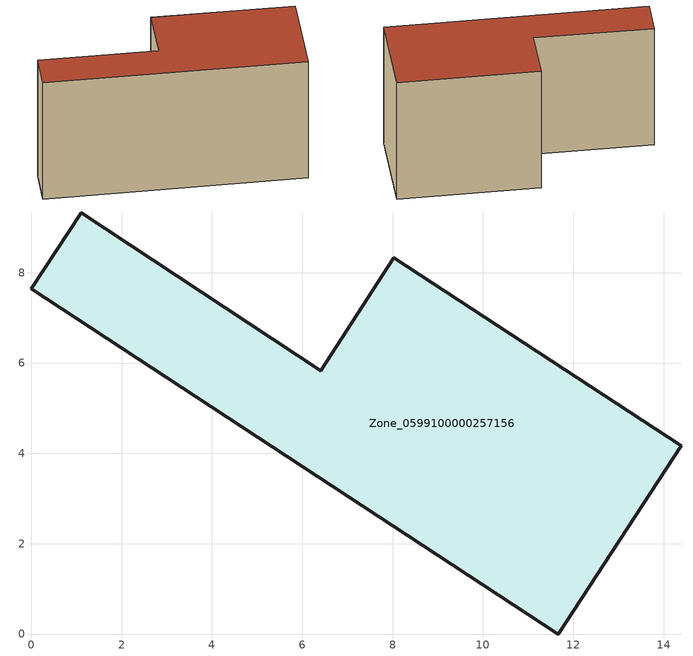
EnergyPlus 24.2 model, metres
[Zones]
Zone_0599100000257156
 floor ground (C_G): 11.66,0 0,7.64 1.11,9.32 6.41,5.83 8.03,8.33 14.39,4.16 z0
 wall outside (C_F): 11.66,0 14.39,4.16 8.03,8.33 6.41,5.83 1.11,9.32 0,7.64 11.66,0 z0:7.48
 roof outside (C_R): 0,7.64 11.66,0 14.39,4.16 8.03,8.33 6.41,5.83 1.11,9.32 z7.48
[BUILDING]
Pand.0599100000257156: North Axis=0; Terrain=City; Loads Convergence Tolerance Value=0.04; Temperature Convergence Tolerance Value=0.4; Solar Distribution=FullExterior; Maximum Number of Warmup Days=25; Minimum Number of Warmup Days=1
[Site:Location]
Rotterdam.The.Hague.AP_ZH_NLD Design_Conditions: Latitude=51.96; Longitude=4.45; Time Zone=1; Elevation=-4.5
[SITE:GROUNDTEMPERATURE:BUILDINGSURFACE]
18, 18, 18, 18, 18, 18, 18, 18, 18, 18, 18, 18
[MATERIAL] Thermal Absorptance=0.9; Solar Absorptance=0.7; Visible Absorptance=0.7
Name | Roughness | Thickness | Conductivity | Density | Specific Heat
G.TC.1946 | MediumSmooth | 0.15 | 1 | 540 | 1210
F.TC.1946 | Rough | 0.3 | 0.857143 | 1920 | 840
R.TC.1946 | MediumRough | 0.2 | 0.909091 | 1500 | 1000
[CONSTRUCTION]
C_G: G.TC.1946
C_F: F.TC.1946
C_R: R.TC.1946
[ZONE]
Zone_0599100000257156: Type=1; Multiplier=1; Ceiling Height=Autocalculate; Volume=Autocalculate; Floor Area=autocalculate; Part of Total Floor Area=Yes
[ZONEINFILTRATION:DESIGNFLOWRATE]
Infil_Zone_0599100000257156: Zone or ZoneList or Space or SpaceList=Zone_0599100000257156; Schedule=AlwaysOn; Design Flow Rate Calculation Method=Flow/Area; Flow Rate per Floor Area=0.003; Constant Term Coefficient=1; Temperature Term Coefficient=0; Velocity Term Coefficient=0; Velocity Squared Term Coefficient=0
[HVACTEMPLATE:ZONE:IDEALLOADSAIRSYSTEM]
Zone_0599100000257156: Maximum Heating Supply Air Temperature=50; Minimum Cooling Supply Air Temperature=13; Maximum Heating Supply Air Humidity Ratio=0.0156; Minimum Cooling Supply Air Humidity Ratio=0.0077; Heating Limit=NoLimit; Cooling Limit=NoLimit; Dehumidification Control Type=ConstantSensibleHeatRatio; Cooling Sensible Heat Ratio=0.7; Dehumidification Setpoint=60; Humidification Control Type=None; Humidification Setpoint=30; Outdoor Air Method=None; Outdoor Air Flow Rate per Person=0.00944; Outdoor Air Flow Rate per Zone Floor Area=0; Outdoor Air Flow Rate per Zone=0; Demand Controlled Ventilation Type=None; Outdoor Air Economizer Type=NoEconomizer; Heat Recovery Type=None; Sensible Heat Recovery Effectiveness=0.7; Latent Heat Recovery Effectiveness=0.65
[ZONECONTROL:THERMOSTAT]
ThermostatControl_Zone_0599100000257156: Zone or ZoneList=Zone_0599100000257156; Control Type Schedule=DualSetpointControlType; Control 1=Thermostat_Zone_0599100000257156; Temperature Difference Between Cutout And Setpoint=0
[THERMOSTATSETPOINT:DUALSETPOINT]
Thermostat_Zone_0599100000257156: Heating Setpoint Temperature Schedule=HeatingSetpoint_Zone_0599100000257156; Cooling Setpoint Temperature Schedule=CoolingSetpoint_Zone_0599100000257156
[SCHEDULE:COMPACT]
HeatingSetpoint_Zone_0599100000257156: Through: 12/31, For: AllDays, Until: 24:00, 21
CoolingSetpoint_Zone_0599100000257156: Through: 12/31, For: AllDays, Until: 24:00, 24
DualSetpointControlType: Through: 12/31, For: AllDays, Until: 24:00, 4
AlwaysOn: Through: 12/31, For: AllDays, Until: 24:00, 1
